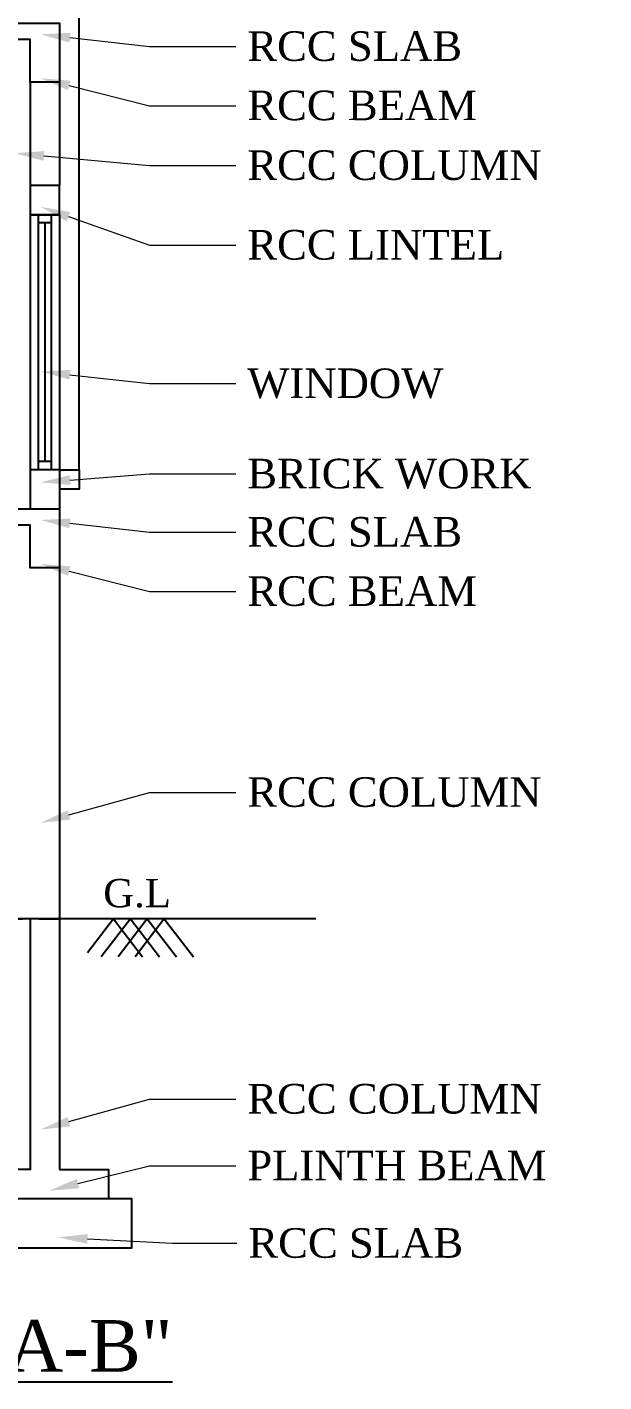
# Model space of a CAD drawing. Header units: metres. Extents: x 3104 to 3209, y 1082 to 1212.
# Drawn here: x 3175.42 to 3179.9, y 1175.84 to 1186.37 of the extents above; entities that cross this region are included whole.
import ezdxf
from ezdxf import colors
from ezdxf.entities.mleader import LeaderData, LeaderLine
from ezdxf.math import Vec2, Vec3

# ---------------------------------------------------------------- set-up
doc = ezdxf.new("R2010")
doc.units = ezdxf.units.M
doc.linetypes.add('HIDDEN', pattern=[0.375, 0.25, -0.125])
doc.styles.add('ANAND', font='times.ttf')
doc.styles.add('t15', font='times.ttf')

msp = doc.modelspace()

# ---------------------------------------------------------------- linework, layer by layer
at = {"ltscale": 5}
msp.add_line((3175.82265, 1182.93348), (3175.82265, 1196.10608), dxfattribs=at)
msp.add_line((3175.82265, 1182.93348), (3175.82265, 1196.10608), dxfattribs=at)
for p, q in [((3175.44165, 1185.94608), (3175.44165, 1185.14328)), ((3175.44165, 1185.94608), (3175.44165, 1185.14328)), ((3175.67025, 1185.94608), (3175.67025, 1185.14328)), ((3175.67025, 1185.94608), (3175.67025, 1185.14328)), ((3175.67025, 1185.14328), (3175.44165, 1185.14328)), ((3175.67025, 1185.14328), (3175.44165, 1185.14328)), ((3175.67025, 1184.91468), (3175.44165, 1184.91468)), ((3175.67025, 1184.91468), (3175.44165, 1184.91468)), ((3175.44167, 1184.91468), (3175.44167, 1182.93348)), ((3175.44167, 1184.91468), (3175.44167, 1182.93348)), ((3175.50517, 1184.91468), (3175.50517, 1184.85118)), ((3175.50517, 1184.91468), (3175.50517, 1184.85118)), ((3175.60677, 1184.91468), (3175.60677, 1184.85118)), ((3175.60677, 1184.91468), (3175.60677, 1184.85118)), ((3175.67027, 1184.91468), (3175.67027, 1182.93348)), ((3175.67027, 1184.91468), (3175.67027, 1182.93348)), ((3175.50517, 1184.85118), (3175.50517, 1182.99698)), ((3175.60677, 1184.85118), (3175.50517, 1184.85118)), ((3175.50517, 1184.85118), (3175.50517, 1182.99698)), ((3175.60677, 1184.85118), (3175.50517, 1184.85118)), ((3175.55597, 1184.85118), (3175.55597, 1182.99698)), ((3175.55597, 1184.85118), (3175.55597, 1182.99698)), ((3175.60677, 1184.85118), (3175.60677, 1182.99698)), ((3175.60677, 1184.85118), (3175.60677, 1182.99698)), ((3175.44165, 1182.93348), (3175.44165, 1182.62868)), ((3175.67025, 1182.93348), (3175.44165, 1182.93348)), ((3175.44165, 1182.93348), (3175.44165, 1182.62868)), ((3175.67025, 1182.93348), (3175.44165, 1182.93348)), ((3175.50517, 1182.99698), (3175.50517, 1182.93348)), ((3175.60677, 1182.99698), (3175.50517, 1182.99698)), ((3175.50517, 1182.99698), (3175.50517, 1182.93348)), ((3175.60677, 1182.99698), (3175.50517, 1182.99698)), ((3175.60677, 1182.99698), (3175.60677, 1182.93348)), ((3175.60677, 1182.99698), (3175.60677, 1182.93348)), ((3175.67025, 1182.93348), (3175.67025, 1182.62868)), ((3175.67025, 1182.93348), (3175.67025, 1182.62868)), ((3175.67025, 1182.17148), (3175.67025, 1179.44368)), ((3175.67025, 1182.17148), (3175.67025, 1179.44368)), ((3175.44165, 1179.44368), (3169.95459, 1179.44368)), ((3175.44165, 1179.44368), (3169.95459, 1179.44368)), ((3177.6619, 1179.44368), (3175.67025, 1179.44368)), ((3177.6619, 1179.44368), (3175.67025, 1179.44368)), ((3176.0893, 1179.44368), (3175.88758, 1179.17997)), ((3176.0893, 1179.44368), (3175.88758, 1179.17997)), ((3176.22106, 1179.44368), (3175.99446, 1179.14745)), ((3176.22106, 1179.44368), (3175.99446, 1179.14745)), ((3176.0893, 1179.44368), (3176.3159, 1179.14745)), ((3176.0893, 1179.44368), (3176.3159, 1179.14745)), ((3176.35282, 1179.44368), (3176.12623, 1179.14745)), ((3176.35282, 1179.44368), (3176.12623, 1179.14745)), ((3176.22106, 1179.44368), (3176.44766, 1179.14745)), ((3176.22106, 1179.44368), (3176.44766, 1179.14745)), ((3176.48459, 1179.44368), (3176.25799, 1179.14745)), ((3176.48459, 1179.44368), (3176.25799, 1179.14745)), ((3176.35282, 1179.44368), (3176.57942, 1179.14745)), ((3176.35282, 1179.44368), (3176.57942, 1179.14745)), ((3176.48459, 1179.44368), (3176.71118, 1179.14745)), ((3176.48459, 1179.44368), (3176.71118, 1179.14745))]:
    msp.add_line(p, q)
at = {"linetype": 'HIDDEN'}
msp.add_line((3163.88465, 1179.44368), (3175.67025, 1179.44368), dxfattribs=at)
msp.add_line((3163.88465, 1179.44368), (3175.67025, 1179.44368), dxfattribs=at)
for points in [[(3163.88465, 1186.40328), (3175.67025, 1186.40328), (3175.67025, 1185.94608), (3175.44165, 1185.94608), (3175.44165, 1186.27628), (3167.69465, 1186.27628), (3167.69465, 1186.27628), (3167.46605, 1186.27628), (3167.46605, 1186.27628), (3164.11325, 1186.27628), (3164.11325, 1185.94608), (3163.88465, 1185.94608), (3163.88465, 1186.40328)], [(3163.88465, 1186.40328), (3175.67025, 1186.40328), (3175.67025, 1185.94608), (3175.44165, 1185.94608), (3175.44165, 1186.27628), (3167.69465, 1186.27628), (3167.69465, 1186.27628), (3167.46605, 1186.27628), (3167.46605, 1186.27628), (3164.11325, 1186.27628), (3164.11325, 1185.94608), (3163.88465, 1185.94608), (3163.88465, 1186.40328)], [(3175.67025, 1185.14328), (3175.44165, 1185.14328), (3175.44165, 1184.91468), (3175.67025, 1184.91468)], [(3175.67025, 1185.14328), (3175.44165, 1185.14328), (3175.44165, 1184.91468), (3175.67025, 1184.91468)], [(3163.88465, 1182.62868), (3175.67025, 1182.62868), (3175.67025, 1182.17148), (3175.44165, 1182.17148), (3175.44165, 1182.50168), (3168.34185, 1182.50168), (3168.34185, 1182.17148), (3168.11325, 1182.17148), (3168.11325, 1182.50168), (3164.11325, 1182.50168), (3164.11325, 1182.17148), (3163.88465, 1182.17148), (3163.88465, 1182.62868)], [(3163.88465, 1182.62868), (3175.67025, 1182.62868), (3175.67025, 1182.17148), (3175.44165, 1182.17148), (3175.44165, 1182.50168), (3168.34185, 1182.50168), (3168.34185, 1182.17148), (3168.11325, 1182.17148), (3168.11325, 1182.50168), (3164.11325, 1182.50168), (3164.11325, 1182.17148), (3163.88465, 1182.17148), (3163.88465, 1182.62868)], [(3169.14134, 1177.26669), (3169.14134, 1176.47294), (3170.33559, 1176.47294), (3170.33559, 1176.24434), (3163.27505, 1176.24434), (3163.27505, 1175.86334), (3170.5174, 1175.86334), (3171.53975, 1176.88569), (3176.23305, 1176.88569), (3176.23305, 1177.26669)], [(3169.14134, 1177.26669), (3169.14134, 1176.47294), (3170.33559, 1176.47294), (3170.33559, 1176.24434), (3163.27505, 1176.24434), (3163.27505, 1175.86334), (3170.5174, 1175.86334), (3171.53975, 1176.88569), (3176.23305, 1176.88569), (3176.23305, 1177.26669)]]:
    msp.add_lwpolyline(points, close=True)
for points in [[(3175.67025, 1182.93348), (3175.82265, 1182.93348), (3175.82265, 1182.78108), (3175.67025, 1182.78108)], [(3175.67025, 1182.93348), (3175.82265, 1182.93348), (3175.82265, 1182.78108), (3175.67025, 1182.78108)], [(3175.67025, 1179.44368), (3175.44165, 1179.44368), (3175.44165, 1177.49529), (3169.14134, 1177.49529)], [(3175.67025, 1179.44368), (3175.44165, 1179.44368), (3175.44165, 1177.49529), (3169.14134, 1177.49529)], [(3175.67025, 1179.44368), (3175.67025, 1177.49529)], [(3175.67025, 1179.44368), (3175.67025, 1177.49529)], [(3175.67025, 1177.49529), (3176.05125, 1177.49529), (3176.05125, 1177.26669), (3175.67025, 1177.26669)], [(3175.67025, 1177.49529), (3176.05125, 1177.49529), (3176.05125, 1177.26669), (3175.67025, 1177.26669)], [(3175.67025, 1177.26669), (3169.14134, 1177.26669)], [(3175.67025, 1177.26669), (3169.14134, 1177.26669)]]:
    msp.add_lwpolyline(points)

# ---------------------------------------------------------------- texts
for s, height, style, p in [('G.L', 0.22, 't15', (3176.01064, 1179.53304)), ('G.L', 0.22, 't15', (3176.01064, 1179.53304)), ('%%USECTION ON "A-B"', 0.4, 'ANAND', (3171.28957, 1175.92452)), ('%%USECTION ON "A-B"', 0.4, 'ANAND', (3171.28957, 1175.92452))]:
    msp.add_text(s, height=height, dxfattribs=dict(style=style)).set_placement(p)

# ---------------------------------------------------------------- leaders
ml = msp.add_multileader_mtext('Standard')
ml.set_content('RCC SLAB', color=3, style='ANAND')
ml.set_leader_properties(color=131, linetype='ByLayer', lineweight=15)
ml.build(insert=Vec2(0, 0))
ml.multileader.update_dxf_attribs({"dogleg_length": 0.5, "arrow_head_size": 0.23})
ctx = ml.context
ctx.base_point, ctx.char_height, ctx.arrow_head_size, ctx.landing_gap_size, ctx.plane_origin = Vec3(3177.04001, 1186.22304), 0.23, 0.23, 0.09, Vec3(3175.31803, 1186.86255)
notes = []
notes.append((ctx, [(0, (1, 1, 0), (3176.36867, 1186.22304), (1, 0), 0.67134, [(0, [(3175.5226, 1186.31717)], 0, [])])]))
ctx.mtext.insert, ctx.mtext.width, ctx.mtext.flow_direction = Vec3(3177.13001, 1186.34061), 2.7723256, 5
ml = msp.add_multileader_mtext('Standard')
ml.set_content('RCC SLAB', color=3, style='ANAND')
ml.set_leader_properties(color=131, linetype='ByLayer', lineweight=15)
ml.build(insert=Vec2(0, 0))
ml.multileader.update_dxf_attribs({"dogleg_length": 0.5, "arrow_head_size": 0.23})
ctx = ml.context
ctx.base_point, ctx.char_height, ctx.arrow_head_size, ctx.landing_gap_size, ctx.plane_origin = Vec3(3177.04001, 1186.22304), 0.23, 0.23, 0.09, Vec3(3175.31803, 1186.86255)
notes.append((ctx, [(0, (1, 1, 0), (3176.36867, 1186.22304), (1, 0), 0.67134, [(0, [(3175.5226, 1186.31717)], 0, [])])]))
ctx.mtext.insert, ctx.mtext.width, ctx.mtext.flow_direction = Vec3(3177.13001, 1186.34061), 2.7723256, 5
ml = msp.add_multileader_mtext('Standard')
ml.set_content('RCC BEAM', color=3, style='ANAND')
ml.set_leader_properties(color=131, linetype='ByLayer', lineweight=15)
ml.build(insert=Vec2(0, 0))
ml.multileader.update_dxf_attribs({"dogleg_length": 0.5, "arrow_head_size": 0.23})
ctx = ml.context
ctx.base_point, ctx.char_height, ctx.arrow_head_size, ctx.landing_gap_size, ctx.plane_origin = Vec3(3177.04001, 1185.76238), 0.23, 0.23, 0.09, Vec3(3175.31803, 1186.40189)
notes.append((ctx, [(0, (1, 1, 0), (3176.36867, 1185.76238), (1, 0), 0.67134, [(0, [(3175.5226, 1185.9762)], 0, [])])]))
ctx.mtext.insert, ctx.mtext.width, ctx.mtext.flow_direction = Vec3(3177.13001, 1185.87995), 2.7723256, 5
ml = msp.add_multileader_mtext('Standard')
ml.set_content('RCC BEAM', color=3, style='ANAND')
ml.set_leader_properties(color=131, linetype='ByLayer', lineweight=15)
ml.build(insert=Vec2(0, 0))
ml.multileader.update_dxf_attribs({"dogleg_length": 0.5, "arrow_head_size": 0.23})
ctx = ml.context
ctx.base_point, ctx.char_height, ctx.arrow_head_size, ctx.landing_gap_size, ctx.plane_origin = Vec3(3177.04001, 1185.76238), 0.23, 0.23, 0.09, Vec3(3175.31803, 1186.40189)
notes.append((ctx, [(0, (1, 1, 0), (3176.36867, 1185.76238), (1, 0), 0.67134, [(0, [(3175.5226, 1185.9762)], 0, [])])]))
ctx.mtext.insert, ctx.mtext.width, ctx.mtext.flow_direction = Vec3(3177.13001, 1185.87995), 2.7723256, 5
ml = msp.add_multileader_mtext('Standard')
ml.set_content('RCC COLUMN', color=3, style='ANAND')
ml.set_leader_properties(color=131, linetype='ByLayer', lineweight=15)
ml.build(insert=Vec2(0, 0))
ml.multileader.update_dxf_attribs({"dogleg_length": 0.5, "arrow_head_size": 0.23})
ctx = ml.context
ctx.base_point, ctx.char_height, ctx.arrow_head_size, ctx.landing_gap_size, ctx.plane_origin = Vec3(3177.04001, 1185.298), 0.23, 0.23, 0.09, Vec3(3175.31803, 1185.92831)
notes.append((ctx, [(0, (1, 1, 0), (3176.36867, 1185.298), (1, 0), 0.67134, [(0, [(3175.3197, 1185.39293)], 0, [])])]))
ctx.mtext.insert, ctx.mtext.width, ctx.mtext.flow_direction = Vec3(3177.13001, 1185.41565), 2.7723256, 5
ml = msp.add_multileader_mtext('Standard')
ml.set_content('RCC COLUMN', color=3, style='ANAND')
ml.set_leader_properties(color=131, linetype='ByLayer', lineweight=15)
ml.build(insert=Vec2(0, 0))
ml.multileader.update_dxf_attribs({"dogleg_length": 0.5, "arrow_head_size": 0.23})
ctx = ml.context
ctx.base_point, ctx.char_height, ctx.arrow_head_size, ctx.landing_gap_size, ctx.plane_origin = Vec3(3177.04001, 1185.298), 0.23, 0.23, 0.09, Vec3(3175.31803, 1185.92831)
notes.append((ctx, [(0, (1, 1, 0), (3176.36867, 1185.298), (1, 0), 0.67134, [(0, [(3175.3197, 1185.39293)], 0, [])])]))
ctx.mtext.insert, ctx.mtext.width, ctx.mtext.flow_direction = Vec3(3177.13001, 1185.41565), 2.7723256, 5
ml = msp.add_multileader_mtext('Standard')
ml.set_content('RCC LINTEL', color=3, style='ANAND')
ml.set_leader_properties(color=131, linetype='ByLayer', lineweight=15)
ml.build(insert=Vec2(0, 0))
ml.multileader.update_dxf_attribs({"dogleg_length": 0.5, "arrow_head_size": 0.23})
ctx = ml.context
ctx.base_point, ctx.char_height, ctx.arrow_head_size, ctx.landing_gap_size, ctx.plane_origin = Vec3(3177.04001, 1184.67909), 0.23, 0.23, 0.09, Vec3(3175.31803, 1185.51212)
notes.append((ctx, [(0, (1, 1, 0), (3176.36867, 1184.67909), (1, 0), 0.67134, [(0, [(3175.5226, 1184.97674)], 0, [])])]))
ctx.mtext.insert, ctx.mtext.width, ctx.mtext.flow_direction = Vec3(3177.13001, 1184.79666), 2.7723256, 5
ml = msp.add_multileader_mtext('Standard')
ml.set_content('RCC LINTEL', color=3, style='ANAND')
ml.set_leader_properties(color=131, linetype='ByLayer', lineweight=15)
ml.build(insert=Vec2(0, 0))
ml.multileader.update_dxf_attribs({"dogleg_length": 0.5, "arrow_head_size": 0.23})
ctx = ml.context
ctx.base_point, ctx.char_height, ctx.arrow_head_size, ctx.landing_gap_size, ctx.plane_origin = Vec3(3177.04001, 1184.67909), 0.23, 0.23, 0.09, Vec3(3175.31803, 1185.51212)
notes.append((ctx, [(0, (1, 1, 0), (3176.36867, 1184.67909), (1, 0), 0.67134, [(0, [(3175.5226, 1184.97674)], 0, [])])]))
ctx.mtext.insert, ctx.mtext.width, ctx.mtext.flow_direction = Vec3(3177.13001, 1184.79666), 2.7723256, 5
ml = msp.add_multileader_mtext('Standard')
ml.set_content('WINDOW', color=3, style='ANAND')
ml.set_leader_properties(color=131, linetype='ByLayer', lineweight=15)
ml.build(insert=Vec2(0, 0))
ml.multileader.update_dxf_attribs({"dogleg_length": 0.5, "arrow_head_size": 0.23})
ctx = ml.context
ctx.base_point, ctx.char_height, ctx.arrow_head_size, ctx.landing_gap_size, ctx.plane_origin = Vec3(3177.04001, 1183.60285), 0.23, 0.23, 0.09, Vec3(3175.31803, 1184.23236)
notes.append((ctx, [(0, (1, 1, 0), (3176.36867, 1183.60285), (1, 0), 0.67134, [(0, [(3175.5226, 1183.69698)], 0, [])])]))
ctx.mtext.insert, ctx.mtext.width, ctx.mtext.flow_direction = Vec3(3177.13001, 1183.72042), 2.7723256, 5
ml = msp.add_multileader_mtext('Standard')
ml.set_content('WINDOW', color=3, style='ANAND')
ml.set_leader_properties(color=131, linetype='ByLayer', lineweight=15)
ml.build(insert=Vec2(0, 0))
ml.multileader.update_dxf_attribs({"dogleg_length": 0.5, "arrow_head_size": 0.23})
ctx = ml.context
ctx.base_point, ctx.char_height, ctx.arrow_head_size, ctx.landing_gap_size, ctx.plane_origin = Vec3(3177.04001, 1183.60285), 0.23, 0.23, 0.09, Vec3(3175.31803, 1184.23236)
notes.append((ctx, [(0, (1, 1, 0), (3176.36867, 1183.60285), (1, 0), 0.67134, [(0, [(3175.5226, 1183.69698)], 0, [])])]))
ctx.mtext.insert, ctx.mtext.width, ctx.mtext.flow_direction = Vec3(3177.13001, 1183.72042), 2.7723256, 5
ml = msp.add_multileader_mtext('Standard')
ml.set_content('BRICK WORK', color=3, style='ANAND')
ml.set_leader_properties(color=131, linetype='ByLayer', lineweight=15)
ml.build(insert=Vec2(0, 0))
ml.multileader.update_dxf_attribs({"dogleg_length": 0.5, "arrow_head_size": 0.23})
ctx = ml.context
ctx.base_point, ctx.char_height, ctx.arrow_head_size, ctx.landing_gap_size, ctx.plane_origin = Vec3(3177.04001, 1182.90091), 0.23, 0.23, 0.09, Vec3(3175.31803, 1183.37103)
notes.append((ctx, [(0, (1, 1, 0), (3176.36867, 1182.90091), (1, 0), 0.67134, [(0, [(3175.5226, 1182.83565)], 0, [])])]))
ctx.mtext.insert, ctx.mtext.width, ctx.mtext.flow_direction = Vec3(3177.13001, 1183.01848), 2.7723256, 5
ml = msp.add_multileader_mtext('Standard')
ml.set_content('BRICK WORK', color=3, style='ANAND')
ml.set_leader_properties(color=131, linetype='ByLayer', lineweight=15)
ml.build(insert=Vec2(0, 0))
ml.multileader.update_dxf_attribs({"dogleg_length": 0.5, "arrow_head_size": 0.23})
ctx = ml.context
ctx.base_point, ctx.char_height, ctx.arrow_head_size, ctx.landing_gap_size, ctx.plane_origin = Vec3(3177.04001, 1182.90091), 0.23, 0.23, 0.09, Vec3(3175.31803, 1183.37103)
notes.append((ctx, [(0, (1, 1, 0), (3176.36867, 1182.90091), (1, 0), 0.67134, [(0, [(3175.5226, 1182.83565)], 0, [])])]))
ctx.mtext.insert, ctx.mtext.width, ctx.mtext.flow_direction = Vec3(3177.13001, 1183.01848), 2.7723256, 5
ml = msp.add_multileader_mtext('Standard')
ml.set_content('RCC SLAB', color=3, style='ANAND')
ml.set_leader_properties(color=131, linetype='ByLayer', lineweight=15)
ml.build(insert=Vec2(0, 0))
ml.multileader.update_dxf_attribs({"dogleg_length": 0.5, "arrow_head_size": 0.23})
ctx = ml.context
ctx.base_point, ctx.char_height, ctx.arrow_head_size, ctx.landing_gap_size, ctx.plane_origin = Vec3(3177.04001, 1182.44844), 0.23, 0.23, 0.09, Vec3(3175.31803, 1183.07795)
notes.append((ctx, [(0, (1, 1, 0), (3176.36867, 1182.44844), (1, 0), 0.67134, [(0, [(3175.5226, 1182.54257)], 0, [])])]))
ctx.mtext.insert, ctx.mtext.width, ctx.mtext.flow_direction = Vec3(3177.13001, 1182.56601), 2.7723256, 5
ml = msp.add_multileader_mtext('Standard')
ml.set_content('RCC SLAB', color=3, style='ANAND')
ml.set_leader_properties(color=131, linetype='ByLayer', lineweight=15)
ml.build(insert=Vec2(0, 0))
ml.multileader.update_dxf_attribs({"dogleg_length": 0.5, "arrow_head_size": 0.23})
ctx = ml.context
ctx.base_point, ctx.char_height, ctx.arrow_head_size, ctx.landing_gap_size, ctx.plane_origin = Vec3(3177.04001, 1182.44844), 0.23, 0.23, 0.09, Vec3(3175.31803, 1183.07795)
notes.append((ctx, [(0, (1, 1, 0), (3176.36867, 1182.44844), (1, 0), 0.67134, [(0, [(3175.5226, 1182.54257)], 0, [])])]))
ctx.mtext.insert, ctx.mtext.width, ctx.mtext.flow_direction = Vec3(3177.13001, 1182.56601), 2.7723256, 5
ml = msp.add_multileader_mtext('Standard')
ml.set_content('RCC BEAM', color=3, style='ANAND')
ml.set_leader_properties(color=131, linetype='ByLayer', lineweight=15)
ml.build(insert=Vec2(0, 0))
ml.multileader.update_dxf_attribs({"dogleg_length": 0.5, "arrow_head_size": 0.23})
ctx = ml.context
ctx.base_point, ctx.char_height, ctx.arrow_head_size, ctx.landing_gap_size, ctx.plane_origin = Vec3(3177.04001, 1181.98778), 0.23, 0.23, 0.09, Vec3(3175.31803, 1182.61729)
notes.append((ctx, [(0, (1, 1, 0), (3176.36867, 1181.98778), (1, 0), 0.67134, [(0, [(3175.5226, 1182.2016)], 0, [])])]))
ctx.mtext.insert, ctx.mtext.width, ctx.mtext.flow_direction = Vec3(3177.13001, 1182.10535), 2.7723256, 5
ml = msp.add_multileader_mtext('Standard')
ml.set_content('RCC BEAM', color=3, style='ANAND')
ml.set_leader_properties(color=131, linetype='ByLayer', lineweight=15)
ml.build(insert=Vec2(0, 0))
ml.multileader.update_dxf_attribs({"dogleg_length": 0.5, "arrow_head_size": 0.23})
ctx = ml.context
ctx.base_point, ctx.char_height, ctx.arrow_head_size, ctx.landing_gap_size, ctx.plane_origin = Vec3(3177.04001, 1181.98778), 0.23, 0.23, 0.09, Vec3(3175.31803, 1182.61729)
notes.append((ctx, [(0, (1, 1, 0), (3176.36867, 1181.98778), (1, 0), 0.67134, [(0, [(3175.5226, 1182.2016)], 0, [])])]))
ctx.mtext.insert, ctx.mtext.width, ctx.mtext.flow_direction = Vec3(3177.13001, 1182.10535), 2.7723256, 5
ml = msp.add_multileader_mtext('Standard')
ml.set_content('RCC COLUMN', color=3, style='ANAND')
ml.set_leader_properties(color=131, linetype='ByLayer', lineweight=15)
ml.build(insert=Vec2(0, 0))
ml.multileader.update_dxf_attribs({"dogleg_length": 0.5, "arrow_head_size": 0.23})
ctx = ml.context
ctx.base_point, ctx.char_height, ctx.arrow_head_size, ctx.landing_gap_size, ctx.plane_origin = Vec3(3177.04001, 1180.42602), 0.23, 0.23, 0.09, Vec3(3175.31803, 1180.6142)
notes.append((ctx, [(0, (1, 1, 0), (3176.36867, 1180.42602), (1, 0), 0.67134, [(0, [(3175.5226, 1180.18851)], 0, [])])]))
ctx.mtext.insert, ctx.mtext.width, ctx.mtext.flow_direction = Vec3(3177.13001, 1180.54368), 2.7723256, 5
ml = msp.add_multileader_mtext('Standard')
ml.set_content('RCC COLUMN', color=3, style='ANAND')
ml.set_leader_properties(color=131, linetype='ByLayer', lineweight=15)
ml.build(insert=Vec2(0, 0))
ml.multileader.update_dxf_attribs({"dogleg_length": 0.5, "arrow_head_size": 0.23})
ctx = ml.context
ctx.base_point, ctx.char_height, ctx.arrow_head_size, ctx.landing_gap_size, ctx.plane_origin = Vec3(3177.04001, 1180.42602), 0.23, 0.23, 0.09, Vec3(3175.31803, 1180.6142)
notes.append((ctx, [(0, (1, 1, 0), (3176.36867, 1180.42602), (1, 0), 0.67134, [(0, [(3175.5226, 1180.18851)], 0, [])])]))
ctx.mtext.insert, ctx.mtext.width, ctx.mtext.flow_direction = Vec3(3177.13001, 1180.54368), 2.7723256, 5
ml = msp.add_multileader_mtext('Standard')
ml.set_content('RCC COLUMN', color=3, style='ANAND')
ml.set_leader_properties(color=131, linetype='ByLayer', lineweight=15)
ml.build(insert=Vec2(0, 0))
ml.multileader.update_dxf_attribs({"dogleg_length": 0.5, "arrow_head_size": 0.23})
ctx = ml.context
ctx.base_point, ctx.char_height, ctx.arrow_head_size, ctx.landing_gap_size, ctx.plane_origin = Vec3(3177.04001, 1178.04242), 0.23, 0.23, 0.09, Vec3(3175.31803, 1178.23059)
notes.append((ctx, [(0, (1, 1, 0), (3176.36867, 1178.04242), (1, 0), 0.67134, [(0, [(3175.5226, 1177.8049)], 0, [])])]))
ctx.mtext.insert, ctx.mtext.width, ctx.mtext.flow_direction = Vec3(3177.13001, 1178.16007), 2.7723256, 5
ml = msp.add_multileader_mtext('Standard')
ml.set_content('RCC COLUMN', color=3, style='ANAND')
ml.set_leader_properties(color=131, linetype='ByLayer', lineweight=15)
ml.build(insert=Vec2(0, 0))
ml.multileader.update_dxf_attribs({"dogleg_length": 0.5, "arrow_head_size": 0.23})
ctx = ml.context
ctx.base_point, ctx.char_height, ctx.arrow_head_size, ctx.landing_gap_size, ctx.plane_origin = Vec3(3177.04001, 1178.04242), 0.23, 0.23, 0.09, Vec3(3175.31803, 1178.23059)
notes.append((ctx, [(0, (1, 1, 0), (3176.36867, 1178.04242), (1, 0), 0.67134, [(0, [(3175.5226, 1177.8049)], 0, [])])]))
ctx.mtext.insert, ctx.mtext.width, ctx.mtext.flow_direction = Vec3(3177.13001, 1178.16007), 2.7723256, 5
ml = msp.add_multileader_mtext('Standard')
ml.set_content('PLINTH BEAM', color=3, style='ANAND')
ml.set_leader_properties(color=131, linetype='ByLayer', lineweight=15)
ml.build(insert=Vec2(0, 0))
ml.multileader.update_dxf_attribs({"dogleg_length": 0.5, "arrow_head_size": 0.23})
ctx = ml.context
ctx.base_point, ctx.char_height, ctx.arrow_head_size, ctx.landing_gap_size, ctx.plane_origin = Vec3(3177.04001, 1177.52464), 0.23, 0.23, 0.09, Vec3(3175.31803, 1177.93464)
notes.append((ctx, [(0, (1, 1, 0), (3176.36867, 1177.52464), (1, 0), 0.67134, [(0, [(3175.59068, 1177.33016)], 0, [])])]))
ctx.mtext.insert, ctx.mtext.width, ctx.mtext.flow_direction = Vec3(3177.13001, 1177.64146), 2.7723256, 5
ml = msp.add_multileader_mtext('Standard')
ml.set_content('PLINTH BEAM', color=3, style='ANAND')
ml.set_leader_properties(color=131, linetype='ByLayer', lineweight=15)
ml.build(insert=Vec2(0, 0))
ml.multileader.update_dxf_attribs({"dogleg_length": 0.5, "arrow_head_size": 0.23})
ctx = ml.context
ctx.base_point, ctx.char_height, ctx.arrow_head_size, ctx.landing_gap_size, ctx.plane_origin = Vec3(3177.04001, 1177.52464), 0.23, 0.23, 0.09, Vec3(3175.31803, 1177.93464)
notes.append((ctx, [(0, (1, 1, 0), (3176.36867, 1177.52464), (1, 0), 0.67134, [(0, [(3175.59068, 1177.33016)], 0, [])])]))
ctx.mtext.insert, ctx.mtext.width, ctx.mtext.flow_direction = Vec3(3177.13001, 1177.64146), 2.7723256, 5
ml = msp.add_multileader_mtext('Standard')
ml.set_content('RCC SLAB', color=3, style='ANAND')
ml.set_leader_properties(color=131, linetype='ByLayer', lineweight=15)
ml.build(insert=Vec2(0, 0))
ml.multileader.update_dxf_attribs({"dogleg_length": 0.5, "arrow_head_size": 0.23})
ctx = ml.context
ctx.base_point, ctx.char_height, ctx.arrow_head_size, ctx.landing_gap_size, ctx.plane_origin = Vec3(3177.04821, 1176.92176), 0.23, 0.23, 0.09, Vec3(3175.48937, 1176.97742)
notes.append((ctx, [(0, (1, 1, 0), (3176.54821, 1176.92176), (1, 0), 0.5, [(0, [(3175.65778, 1176.96742)], 0, [])])]))
ctx.mtext.insert, ctx.mtext.flow_direction = Vec3(3177.13821, 1177.03933), 5
ml = msp.add_multileader_mtext('Standard')
ml.set_content('RCC SLAB', color=3, style='ANAND')
ml.set_leader_properties(color=131, linetype='ByLayer', lineweight=15)
ml.build(insert=Vec2(0, 0))
ml.multileader.update_dxf_attribs({"dogleg_length": 0.5, "arrow_head_size": 0.23})
ctx = ml.context
ctx.base_point, ctx.char_height, ctx.arrow_head_size, ctx.landing_gap_size, ctx.plane_origin = Vec3(3177.04821, 1176.92176), 0.23, 0.23, 0.09, Vec3(3175.48937, 1176.97742)
notes.append((ctx, [(0, (1, 1, 0), (3176.54821, 1176.92176), (1, 0), 0.5, [(0, [(3175.65778, 1176.96742)], 0, [])])]))
ctx.mtext.insert, ctx.mtext.flow_direction = Vec3(3177.13821, 1177.03933), 5
for ctx, leaders in notes:
    for number, flags, end, landing, length, lines in leaders:
        leader = LeaderData()
        leader.index, (leader.has_last_leader_line, leader.has_dogleg_vector, leader.attachment_direction) = number, flags
        leader.last_leader_point, leader.dogleg_vector, leader.dogleg_length = Vec3(end), Vec3(landing), length
        for number, points, colour, breaks in lines:
            line = LeaderLine()
            line.index, line.vertices, line.color, line.breaks = number, Vec3.list(points), colors.encode_raw_color(colour), breaks
            leader.lines.append(line)
        ctx.leaders.append(leader)

doc.saveas('drawing.dxf')
